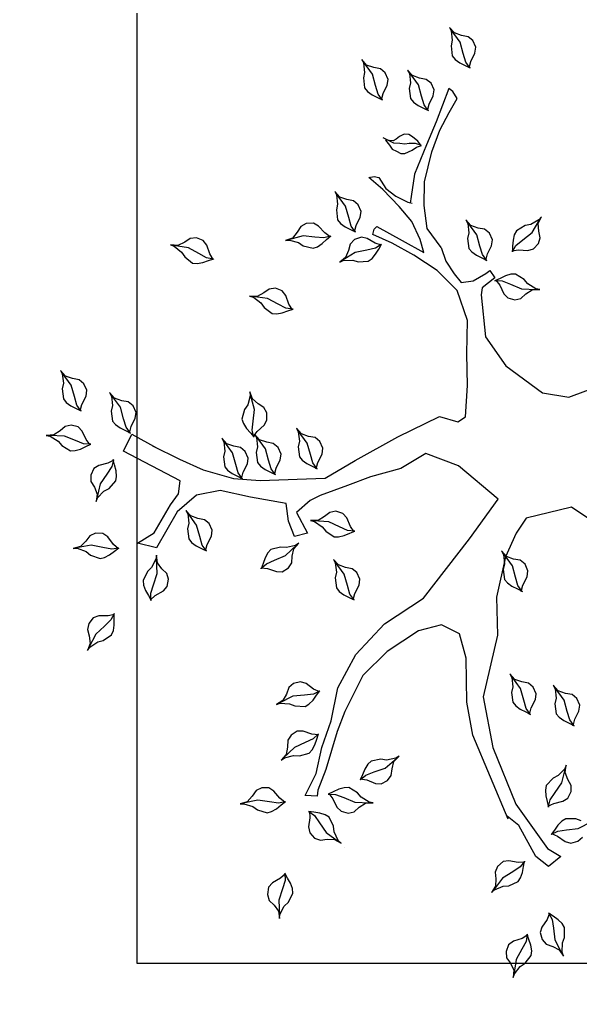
# Model space of a CAD drawing. Header units: metres. Extents: x 78 to 178, y -74 to 157.
# Drawn here: x 107.719 to 108.144, y 86.871 to 87.611 of the extents above; entities that cross this region are included whole.
import ezdxf

# ---------------------------------------------------------------- set-up
doc = ezdxf.new("R2010")
doc.units = ezdxf.units.M
doc.linetypes.add('ACAD_ISO03W100', pattern=[30, 12, -18])
doc.layers.add('Barandal', color=138, linetype='Continuous', lineweight=30)
doc.layers.add('Detalles constructivos', color=7, linetype='Continuous', lineweight=9)

# ---------------------------------------------------------------- blocks, each defined once
blk = doc.blocks.new('tree21')
at = {"color": 84}
for p, q in [((1451841.5, 401015.9), (1451845.4, 401078.4)), ((1451845.4, 401078.4), (1451851.3, 401045.6)), ((1451850.4, 400925.9), (1451845.9, 401052.4)), ((1451808, 400963.1), (1451841.5, 401015.9)), ((1451851.3, 401045.6), (1451892.6, 400978.8)), ((1451892.6, 400978.8), (1451929.7, 400948.4)), ((1451302.7, 400959.8), (1451332.2, 400944.1)), ((1451349.5, 400918.1), (1451302.7, 400959.8)), ((1451425.7, 400869.5), (1451323.5, 400944.1)), ((1451332.2, 400944.1), (1451410.2, 400935.4)), ((1451370.2, 400859.2), (1451349.5, 400918.1)), ((1451410.2, 400935.4), (1451457.1, 400945.7)), ((1451457.1, 400945.7), (1451540.3, 400935.3)), ((1451540.3, 400935.3), (1451569.7, 400911)), ((1451569.7, 400911), (1451597.4, 400872.8)), ((1451759.7, 400870.2), (1451770.7, 400920.7)), ((1451770.7, 400920.7), (1451808, 400963.1)), ((1451888.8, 400834.8), (1451850.4, 400925.9)), ((1451929.7, 400948.4), (1451972.9, 400876.5)), ((1451380.6, 400803.7), (1451370.2, 400859.2)), ((1451521.1, 400843.4), (1451425.7, 400869.5)), ((1451592.2, 400822.5), (1451521.1, 400843.4)), ((1451638.9, 400789.5), (1451592.2, 400822.5)), ((1451597.4, 400872.8), (1451619.9, 400827.7)), ((1451619.9, 400827.7), (1451640.7, 400786.1)), ((1451774.8, 400811.6), (1451759.7, 400870.2)), ((1451810.3, 400777.7), (1451774.8, 400811.6)), ((1451916.3, 400766.1), (1451888.8, 400834.8)), ((1451972, 400838.3), (1451959.1, 400793)), ((1451972.9, 400876.5), (1451972, 400838.3)), ((1452762.3, 400702.4), (1452783.4, 400827.2)), ((1452771.7, 400792.3), (1452788.1, 400852.8)), ((1452788.1, 400852.8), (1452787.3, 400819.4)), ((1452787.3, 400819.4), (1452814.3, 400745.7)), ((1451413.5, 400763.8), (1451380.6, 400803.7)), ((1451468.9, 400739.4), (1451413.5, 400763.8)), ((1451517.5, 400746.3), (1451468.9, 400739.4)), ((1451586.9, 400780.9), (1451517.5, 400746.3)), ((1451640.7, 400794.7), (1451586.9, 400780.9)), ((1451640.7, 400786.1), (1451638.9, 400789.5)), ((1451880.3, 400744.5), (1451810.3, 400777.7)), ((1451924.4, 400710.7), (1451880.3, 400744.5)), ((1451919.3, 400708.9), (1451916.3, 400766.1)), ((1451937.5, 400747.4), (1451917.6, 400705.4)), ((1451959.1, 400793), (1451937.5, 400747.4)), ((1452683.3, 400713.3), (1452728.3, 400747.4)), ((1452728.3, 400747.4), (1452771.7, 400792.3)), ((1452814.3, 400745.7), (1452844.5, 400708.5)), ((1453414.5, 400724.1), (1453465, 400735.2)), ((1453465, 400735.2), (1453519.2, 400719.2)), ((1453581.1, 400710.9), (1453639.5, 400733.6)), ((1453639.5, 400733.6), (1453612.1, 400714.5)), ((1451917.6, 400705.4), (1451919.3, 400708.9)), ((1452096.4, 400638.6), (1452122.7, 400679.9)), ((1452122.7, 400679.9), (1452177.3, 400706.2)), ((1452177.3, 400706.2), (1452229, 400705.2)), ((1452229, 400705.2), (1452277.9, 400676.9)), ((1452249.6, 400628), (1452372.8, 400657)), ((1452277.9, 400676.9), (1452336.1, 400654.3)), ((1452367.1, 400650.5), (1452309.7, 400596.9)), ((1452336.1, 400654.3), (1452398.2, 400662.7)), ((1452398.2, 400662.7), (1452367.1, 400650.5)), ((1452662.3, 400666.1), (1452683.3, 400713.3)), ((1452665.3, 400605.6), (1452662.3, 400666.1)), ((1452781.7, 400605.4), (1452762.3, 400702.4)), ((1452844.5, 400708.5), (1452872.4, 400629.4)), ((1453351.7, 400639.3), (1453367.7, 400685.7)), ((1453367.7, 400685.7), (1453414.5, 400724.1)), ((1453436.6, 400592), (1453503.1, 400665.1)), ((1453503.1, 400665.1), (1453616.1, 400722.2)), ((1453519.2, 400719.2), (1453581.1, 400710.9)), ((1453568.9, 400648.9), (1453556.8, 400602.5)), ((1453612.1, 400714.5), (1453568.9, 400648.9)), ((1452077.5, 400563.4), (1452096.4, 400638.6)), ((1452105.6, 400532.3), (1452167.7, 400572.7)), ((1452167.7, 400572.7), (1452249.6, 400628)), ((1452309.7, 400596.9), (1452287.1, 400554.6)), ((1452693.2, 400565.2), (1452665.3, 400605.6)), ((1452755.2, 400518.6), (1452693.2, 400565.2)), ((1452794.8, 400532.5), (1452781.7, 400605.4)), ((1452863.8, 400592.2), (1452842.1, 400550.3)), ((1452872.4, 400629.4), (1452863.8, 400592.2)), ((1453351, 400561.8), (1453351.7, 400639.3)), ((1453385.7, 400538.2), (1453436.6, 400592)), ((1453556.8, 400602.5), (1453509.7, 400533.2)), ((1451487.9, 400549.7), (1451517.3, 400534.1)), ((1451534.6, 400508), (1451487.9, 400549.7)), ((1451610.9, 400459.4), (1451508.6, 400534.1)), ((1451517.3, 400534.1), (1451595.3, 400525.3)), ((1451555.4, 400449.1), (1451534.6, 400508)), ((1451595.3, 400525.3), (1451642.2, 400535.7)), ((1451642.2, 400535.7), (1451725.4, 400525.2)), ((1451725.4, 400525.2), (1451754.8, 400500.9)), ((1451754.8, 400500.9), (1451782.5, 400462.7)), ((1452046.4, 400519.2), (1452050.1, 400518.2)), ((1452091.5, 400507.9), (1452046.4, 400519.2)), ((1452050.1, 400518.2), (1452105.6, 400532.3)), ((1452052.9, 400513.5), (1452077.5, 400563.4)), ((1452140.4, 400495.6), (1452091.5, 400507.9)), ((1452187.4, 400491.7), (1452140.4, 400495.6)), ((1452225, 400498.3), (1452187.4, 400491.7)), ((1452287.1, 400554.6), (1452225, 400498.3)), ((1452791.6, 400476.7), (1452755.2, 400518.6)), ((1452811.8, 400510), (1452783.9, 400472.9)), ((1452786.2, 400476), (1452794.8, 400532.5)), ((1452842.1, 400550.3), (1452811.8, 400510)), ((1453331.2, 400511.5), (1453335, 400511.5)), ((1453377.7, 400511.1), (1453331.2, 400511.5)), ((1453335, 400511.5), (1453385.7, 400538.2)), ((1453338.9, 400507.6), (1453351, 400561.8)), ((1453428.1, 400510.6), (1453377.7, 400511.1)), ((1453474.6, 400518), (1453428.1, 400510.6)), ((1453509.7, 400533.2), (1453474.6, 400518)), ((1451565.7, 400393.6), (1451555.4, 400449.1)), ((1451706.2, 400433.3), (1451610.9, 400459.4)), ((1451777.3, 400412.5), (1451706.2, 400433.3)), ((1451824, 400379.5), (1451777.3, 400412.5)), ((1451782.5, 400462.7), (1451805, 400417.6)), ((1451805, 400417.6), (1451825.8, 400376)), ((1452783.9, 400472.9), (1452786.2, 400476)), ((1451598.6, 400353.7), (1451565.7, 400393.6)), ((1451654.1, 400329.4), (1451598.6, 400353.7)), ((1451702.6, 400336.3), (1451654.1, 400329.4)), ((1451772, 400370.9), (1451702.6, 400336.3)), ((1451825.8, 400384.7), (1451772, 400370.9)), ((1451825.8, 400376), (1451824, 400379.5)), ((1452981.9, 400233.7), (1453057, 400271.1)), ((1453057, 400271.1), (1453095, 400267.2)), ((1453095, 400267.2), (1453139.2, 400250.8)), ((1453139.2, 400250.8), (1453182.9, 400225.8)), ((1452845.8, 400159.8), (1452879, 400163.1)), ((1452907.8, 400151.1), (1452845.8, 400159.8)), ((1452998.2, 400152.9), (1452871.7, 400158.3)), ((1452879, 400163.1), (1452948.7, 400199.1)), ((1452948.7, 400199.1), (1452981.9, 400233.7)), ((1453092, 400184), (1452998.2, 400152.9)), ((1453162.7, 400206.1), (1453092, 400184)), ((1453181.4, 400168.6), (1453142.8, 400101.3)), ((1453219.9, 400204.6), (1453162.7, 400206.1)), ((1453218.5, 400209.9), (1453181.4, 400168.6)), ((1453182.9, 400225.8), (1453223.3, 400202.7)), ((1453223.3, 400202.7), (1453219.9, 400204.6)), ((1452957.7, 400113.5), (1452907.8, 400151.1)), ((1452997.1, 400073.1), (1452957.7, 400113.5)), ((1453142.8, 400101.3), (1453106.3, 400068.6)), ((1450255.7, 400042.4), (1450265.5, 400010.5)), ((1450259.3, 399979.8), (1450255.7, 400042.4)), ((1450278.9, 399891.6), (1450259.3, 400016.6)), ((1450265.5, 400010.5), (1450314.5, 399949.1)), ((1453046.6, 400058.1), (1452997.1, 400073.1)), ((1453106.3, 400068.6), (1453046.6, 400058.1)), ((1450200.4, 399876.9), (1450232.3, 399923.5)), ((1450232.3, 399923.5), (1450259.3, 399979.8)), ((1450314.5, 399949.1), (1450354.9, 399923.4)), ((1450354.9, 399923.4), (1450406.3, 399857.1)), ((1452471.1, 399914.2), (1452500.5, 399898.6)), ((1452517.9, 399872.5), (1452471.1, 399914.2)), ((1450195.4, 399825.5), (1450200.4, 399876.9)), ((1450327.8, 399805.7), (1450278.9, 399891.6)), ((1450406.3, 399857.1), (1450410, 399819.1)), ((1452594.1, 399823.9), (1452491.9, 399898.6)), ((1452500.5, 399898.6), (1452578.6, 399889.8)), ((1452538.6, 399813.6), (1452517.9, 399872.5)), ((1452578.6, 399889.8), (1452625.4, 399900.2)), ((1452625.4, 399900.2), (1452708.6, 399889.7)), ((1452708.6, 399889.7), (1452738.1, 399865.4)), ((1452738.1, 399865.4), (1452765.8, 399827.2)), ((1450217.4, 399769), (1450195.4, 399825.5)), ((1450256.7, 399739.6), (1450217.4, 399769)), ((1450363.3, 399740.7), (1450327.8, 399805.7)), ((1450402.6, 399772.5), (1450386.6, 399724.7)), ((1450410, 399819.1), (1450402.6, 399772.5)), ((1452548.9, 399758.1), (1452538.6, 399813.6)), ((1452581.8, 399718.2), (1452548.9, 399758.1)), ((1452689.4, 399797.8), (1452594.1, 399823.9)), ((1452760.5, 399777), (1452689.4, 399797.8)), ((1452807.3, 399744), (1452760.5, 399777)), ((1452765.8, 399827.2), (1452788.2, 399782.1)), ((1452788.2, 399782.1), (1452809, 399740.5)), ((1450330.2, 399715), (1450256.7, 399739.6)), ((1450378, 399686.7), (1450330.2, 399715)), ((1450373.1, 399684.3), (1450363.3, 399740.7)), ((1450386.6, 399724.7), (1450371.9, 399680.6)), ((1450371.9, 399680.6), (1450373.1, 399684.3)), ((1452637.3, 399693.9), (1452581.8, 399718.2)), ((1452685.8, 399700.7), (1452637.3, 399693.9)), ((1452755.2, 399735.3), (1452685.8, 399700.7)), ((1452809, 399749.2), (1452755.2, 399735.3)), ((1452809, 399740.5), (1452807.3, 399744)), ((1451868.8, 399613.9), (1451898.3, 399598.2)), ((1451915.6, 399572.2), (1451868.8, 399613.9)), ((1451991.8, 399523.6), (1451889.6, 399598.3)), ((1451898.3, 399598.2), (1451976.3, 399589.5)), ((1451976.3, 399589.5), (1452023.1, 399599.9)), ((1452023.1, 399599.9), (1452106.3, 399589.4)), ((1452106.3, 399589.4), (1452135.8, 399565.1)), ((1451936.3, 399513.3), (1451915.6, 399572.2)), ((1451946.7, 399457.8), (1451936.3, 399513.3)), ((1452087.2, 399497.5), (1451991.8, 399523.6)), ((1452135.8, 399565.1), (1452163.5, 399526.9)), ((1452163.5, 399526.9), (1452186, 399481.8)), ((1451629.7, 399424.4), (1451710.8, 399445.6)), ((1451710.8, 399445.6), (1451747.2, 399433.9)), ((1451747.2, 399433.9), (1451787.1, 399408.8)), ((1451979.6, 399417.9), (1451946.7, 399457.8)), ((1452153, 399435), (1452083.6, 399400.4)), ((1452158.2, 399476.6), (1452087.2, 399497.5)), ((1452206.7, 399448.9), (1452153, 399435)), ((1452205, 399443.7), (1452158.2, 399476.6)), ((1452186, 399481.8), (1452206.7, 399440.2)), ((1452206.7, 399440.2), (1452205, 399443.7)), ((1454889, 399313.1), (1454915.7, 399436.9)), ((1454902.4, 399402.6), (1454921.5, 399462.2)), ((1454921.5, 399462.2), (1454919.2, 399428.9)), ((1454919.2, 399428.9), (1454942.9, 399354.1)), ((1450682.1, 399382.7), (1450691.3, 399350.6)), ((1450684.5, 399320.1), (1450682.1, 399382.7)), ((1450702.2, 399231.5), (1450685.3, 399356.9)), ((1450691.3, 399350.6), (1450739, 399288.3)), ((1451481.2, 399380.1), (1451514.3, 399376.5)), ((1451540.1, 399358.8), (1451481.2, 399380.1)), ((1451628.9, 399342), (1451506.3, 399373.3)), ((1451514.3, 399376.5), (1451590, 399397.4)), ((1451581.2, 399311.7), (1451540.1, 399358.8)), ((1451590, 399397.4), (1451629.7, 399424.4)), ((1451727.1, 399353.1), (1451628.9, 399342)), ((1451800.9, 399360.1), (1451727.1, 399353.1)), ((1451787.1, 399408.8), (1451824.7, 399375.2)), ((1451856.5, 399346.9), (1451800.9, 399360.1)), ((1451856.2, 399352.4), (1451811.4, 399319.6)), ((1451824.7, 399375.2), (1451859.4, 399344.3)), ((1451859.4, 399344.3), (1451856.5, 399346.9)), ((1452035, 399393.5), (1451979.6, 399417.9)), ((1452083.6, 399400.4), (1452035, 399393.5)), ((1454810.5, 399327.7), (1454857, 399359.7)), ((1454857, 399359.7), (1454902.4, 399402.6)), ((1454942.9, 399354.1), (1454971.4, 399315.5)), ((1450623.5, 399218.4), (1450656.3, 399264.3)), ((1450656.3, 399264.3), (1450684.5, 399320.1)), ((1450739, 399288.3), (1450778.9, 399261.7)), ((1451611.4, 399264.1), (1451581.2, 399311.7)), ((1451656.8, 399239.2), (1451611.4, 399264.1)), ((1451811.4, 399319.6), (1451759.8, 399261.7)), ((1451834.3, 399340.4), (1451863.7, 399324.7)), ((1451881, 399298.7), (1451834.3, 399340.4)), ((1451957.3, 399250.1), (1451855.1, 399324.8)), ((1451863.7, 399324.7), (1451941.8, 399316)), ((1451901.8, 399239.8), (1451881, 399298.7)), ((1451941.8, 399316), (1451988.6, 399326.4)), ((1451988.6, 399326.4), (1452071.8, 399315.9)), ((1452071.8, 399315.9), (1452101.3, 399291.6)), ((1452101.3, 399291.6), (1452129, 399253.4)), ((1452866.6, 399253.6), (1452914.2, 399270.3)), ((1452914.2, 399270.3), (1452958, 399285.7)), ((1452954.4, 399284.4), (1452915.9, 399242.1)), ((1452949.4, 399286.8), (1452956.5, 399231.8)), ((1452958, 399285.7), (1452954.4, 399284.4)), ((1454787.4, 399281.4), (1454810.5, 399327.7)), ((1454787.7, 399220.8), (1454787.4, 399281.4)), ((1454903.9, 399215.4), (1454889, 399313.1)), ((1454971.4, 399315.5), (1454995.6, 399235.2)), ((1450617.5, 399167.1), (1450623.5, 399218.4)), ((1450749.4, 399144.6), (1450702.2, 399231.5)), ((1450778.9, 399261.7), (1450829, 399194.4)), ((1450829, 399194.4), (1450831.9, 399156.3)), ((1451717.3, 399237.2), (1451656.8, 399239.2)), ((1451759.8, 399261.7), (1451717.3, 399237.2)), ((1451912.1, 399184.3), (1451901.8, 399239.8)), ((1451945, 399144.4), (1451912.1, 399184.3)), ((1452052.6, 399224), (1451957.3, 399250.1)), ((1452123.7, 399203.1), (1452052.6, 399224)), ((1452170.5, 399170.2), (1452123.7, 399203.1)), ((1452129, 399253.4), (1452151.4, 399208.3)), ((1452151.4, 399208.3), (1452172.2, 399166.7)), ((1452776.8, 399123.4), (1452797.6, 399204.6)), ((1452797.6, 399204.6), (1452825.3, 399230.8)), ((1452825.3, 399230.8), (1452866.6, 399253.6)), ((1452915.9, 399242.1), (1452886.3, 399174.2)), ((1452956.5, 399231.8), (1452982.2, 399158.6)), ((1454813.7, 399179.3), (1454787.7, 399220.8)), ((1454913.7, 399142), (1454903.9, 399215.4)), ((1454985.4, 399198.4), (1454961.7, 399157.6)), ((1454995.6, 399235.2), (1454985.4, 399198.4)), ((1455541.6, 399123.2), (1455580.2, 399190.5)), ((1455580.2, 399190.5), (1455616.8, 399223.2)), ((1455616.8, 399223.2), (1455676.4, 399233.7)), ((1455676.4, 399233.7), (1455725.9, 399218.7)), ((1455725.9, 399218.7), (1455765.3, 399178.3)), ((1450638.3, 399110.2), (1450617.5, 399167.1)), ((1450676.9, 399080), (1450638.3, 399110.2)), ((1450783.6, 399078.9), (1450749.4, 399144.6)), ((1450823.5, 399109.9), (1450806.6, 399062.5)), ((1450831.9, 399156.3), (1450823.5, 399109.9)), ((1452000.5, 399120), (1451945, 399144.4)), ((1452049, 399126.9), (1452000.5, 399120)), ((1452118.4, 399161.5), (1452049, 399126.9)), ((1452172.2, 399175.4), (1452118.4, 399161.5)), ((1452172.2, 399166.7), (1452170.5, 399170.2)), ((1452781.3, 399075.6), (1452776.8, 399123.4)), ((1452886.3, 399174.2), (1452848.6, 399082.8)), ((1452983, 399109.5), (1452952, 399057.5)), ((1452982.2, 399158.6), (1452983, 399109.5)), ((1454003.7, 399075), (1454058.4, 399105.2)), ((1454023, 399022), (1454079.8, 399135.1)), ((1454058.4, 399105.2), (1454091.8, 399158.2)), ((1454091.8, 399158.2), (1454081.3, 399126.5)), ((1454081.3, 399126.5), (1454085.5, 399048.1)), ((1454508, 399077.6), (1454555.9, 399118)), ((1454555.9, 399118), (1454536.2, 399091)), ((1454873.5, 399129.9), (1454813.7, 399179.3)), ((1454908, 399086.4), (1454873.5, 399129.9)), ((1454929.7, 399118.7), (1454900.1, 399082.9)), ((1454902.5, 399085.9), (1454913.7, 399142)), ((1454961.7, 399157.6), (1454929.7, 399118.7)), ((1455504.5, 399081.9), (1455541.6, 399123.2)), ((1455560.3, 399085.7), (1455631, 399107.7)), ((1455631, 399107.7), (1455724.8, 399138.9)), ((1455724.8, 399138.9), (1455851.3, 399133.5)), ((1455765.3, 399178.3), (1455815.2, 399140.7)), ((1455844.1, 399128.7), (1455774.3, 399092.7)), ((1455815.2, 399140.7), (1455877.2, 399132)), ((1455877.2, 399132), (1455844.1, 399128.7)), ((1450150.1, 398984.6), (1450197.7, 399025.1)), ((1450179.7, 398936.5), (1450212.6, 399058.7)), ((1450197.7, 399025.1), (1450219.8, 399083.7)), ((1450219.8, 399083.7), (1450215.8, 399050.6)), ((1450215.8, 399050.6), (1450235.6, 398974.6)), ((1450750, 399053.9), (1450676.9, 399080)), ((1450797.2, 399024.7), (1450750, 399053.9)), ((1450792.2, 399022.3), (1450783.6, 399078.9)), ((1450806.6, 399062.5), (1450790.9, 399018.7)), ((1450790.9, 399018.7), (1450792.2, 399022.3)), ((1452848.6, 399082.8), (1452761.9, 398990.7)), ((1452762.9, 398999.3), (1452781.3, 399075.6)), ((1452852, 399026.5), (1452790.9, 399013.2)), ((1452908.3, 399029.8), (1452852, 399026.5)), ((1452952, 399057.5), (1452908.3, 399029.8)), ((1453916.7, 399016.7), (1453950.7, 399055.7)), ((1453950.7, 399055.7), (1454003.7, 399075)), ((1454013, 398923.7), (1454023, 399022)), ((1454085.5, 399048.1), (1454103.4, 399003.6)), ((1454314.2, 398984.6), (1454346.2, 399036.1)), ((1454346.2, 399036.1), (1454390.3, 399063)), ((1454390.3, 399063), (1454446.7, 399065.4)), ((1454446.7, 399065.4), (1454508, 399077.6)), ((1454449.1, 399009), (1454537.4, 399099.6)), ((1454536.2, 399091), (1454516.5, 399015)), ((1454900.1, 399082.9), (1454902.5, 399085.9)), ((1455499.7, 399089.1), (1455503.1, 399087.2)), ((1455540.1, 399066), (1455499.7, 399089.1)), ((1455503.1, 399087.2), (1455560.3, 399085.7)), ((1455583.8, 399040.9), (1455540.1, 399066)), ((1455628, 399024.5), (1455583.8, 399040.9)), ((1455666, 399020.7), (1455628, 399024.5)), ((1455741.1, 399058.1), (1455666, 399020.7)), ((1455774.3, 399092.7), (1455741.1, 399058.1)), ((1450076.6, 398910), (1450102, 398955)), ((1450102, 398955), (1450150.1, 398984.6)), ((1450235.6, 398974.6), (1450262.1, 398934.6)), ((1451786, 398991.7), (1451815.4, 398976)), ((1451832.7, 398950), (1451786, 398991.7)), ((1451909, 398901.4), (1451806.8, 398976.1)), ((1451815.4, 398976), (1451893.4, 398967.3)), ((1451853.5, 398891.1), (1451832.7, 398950)), ((1451893.4, 398967.3), (1451940.3, 398977.7)), ((1451940.3, 398977.7), (1452023.5, 398967.2)), ((1452023.5, 398967.2), (1452052.9, 398942.9)), ((1452052.9, 398942.9), (1452080.6, 398904.7)), ((1452790.9, 399013.2), (1452743.8, 398972)), ((1452743.8, 398972), (1452762.9, 398999.3)), ((1453901.8, 398958), (1453916.7, 399016.7)), ((1453916.6, 398911.2), (1453901.8, 398958)), ((1454103.4, 399003.6), (1454106.7, 398919.8)), ((1454314.2, 398935.6), (1454314.2, 398984.6)), ((1454409.8, 398918.3), (1454449.1, 399009)), ((1454520.1, 398967.2), (1454498, 398886.3)), ((1454516.5, 399015), (1454520.1, 398967.2)), ((1450073.8, 398849.5), (1450076.6, 398910)), ((1450189.6, 398838.1), (1450179.7, 398936.5)), ((1450262.1, 398934.6), (1450282.2, 398853.2)), ((1451863.8, 398835.6), (1451853.5, 398891.1)), ((1452004.3, 398875.3), (1451909, 398901.4)), ((1452075.4, 398854.4), (1452004.3, 398875.3)), ((1452080.6, 398904.7), (1452103.1, 398859.6)), ((1452103.1, 398859.6), (1452123.9, 398818)), ((1452554.5, 398811.4), (1452555.7, 398874)), ((1452555.7, 398874), (1452563, 398841.4)), ((1453962.2, 398848.5), (1453916.6, 398911.2)), ((1454004.1, 398850.1), (1454013, 398923.7)), ((1454087.6, 398886.8), (1454054.5, 398853.2)), ((1454106.7, 398919.8), (1454087.6, 398886.8)), ((1454338.6, 398862), (1454314.2, 398935.6)), ((1454344.7, 398806.8), (1454338.6, 398862)), ((1454379.1, 398850.9), (1454409.8, 398918.3)), ((1454469.8, 398860.6), (1454428.1, 398838.6)), ((1454498, 398886.3), (1454469.8, 398860.6)), ((1454981.4, 398883.9), (1455036.8, 398879.7)), ((1454984.2, 398892.1), (1454984.7, 398888.3)), ((1454990.5, 398846), (1454984.2, 398892.1)), ((1454984.7, 398888.3), (1455018.4, 398842)), ((1455036.8, 398879.7), (1455113.6, 398890.1)), ((1455113.6, 398890.1), (1455161.8, 398881)), ((1455161.8, 398881), (1455206.5, 398840.1)), ((1450097.7, 398806.6), (1450073.8, 398849.5)), ((1450154.9, 398754.3), (1450097.7, 398806.6)), ((1450195.6, 398764.3), (1450189.6, 398838.1)), ((1450244.4, 398777.4), (1450210.4, 398740.3)), ((1450270.1, 398817), (1450244.4, 398777.4)), ((1450282.2, 398853.2), (1450270.1, 398817)), ((1451896.7, 398795.7), (1451863.8, 398835.6)), ((1451952.2, 398771.3), (1451896.7, 398795.7)), ((1452000.7, 398778.2), (1451952.2, 398771.3)), ((1452070.1, 398812.8), (1452000.7, 398778.2)), ((1452123.9, 398826.7), (1452070.1, 398812.8)), ((1452122.2, 398821.5), (1452075.4, 398854.4)), ((1452123.9, 398818), (1452122.2, 398821.5)), ((1452523.3, 398757.2), (1452554.5, 398811.4)), ((1452567.3, 398721.8), (1452557.4, 398848)), ((1452563, 398841.4), (1452607.2, 398776.5)), ((1452607.2, 398776.5), (1452645.5, 398747.7)), ((1453984.6, 398797.7), (1453962.2, 398848.5)), ((1454013.7, 398823.6), (1453976.1, 398796.3)), ((1453976.1, 398796.3), (1453979.2, 398798.6)), ((1453979.2, 398798.6), (1454004.1, 398850.1)), ((1454054.5, 398853.2), (1454013.7, 398823.6)), ((1454380.3, 398822.7), (1454336.1, 398808)), ((1454336.1, 398808), (1454339.8, 398809.2)), ((1454339.8, 398809.2), (1454379.1, 398850.9)), ((1454428.1, 398838.6), (1454380.3, 398822.7)), ((1454997.2, 398796.1), (1454990.5, 398846)), ((1455011.2, 398751), (1454997.2, 398796.1)), ((1455018.4, 398842), (1455079, 398799.4)), ((1455079, 398799.4), (1455160.8, 398744)), ((1455206.5, 398840.1), (1455224.8, 398791.8)), ((1455224.8, 398791.8), (1455216.7, 398735.9)), ((1450187.1, 398709.1), (1450154.9, 398754.3)), ((1450210.4, 398740.3), (1450179, 398705.9)), ((1450179, 398705.9), (1450181.6, 398708.8)), ((1450181.6, 398708.8), (1450195.6, 398764.3)), ((1452479, 398662.3), (1452487.9, 398713.3)), ((1452487.9, 398713.3), (1452523.3, 398757.2)), ((1452609.5, 398632.5), (1452567.3, 398721.8)), ((1452645.5, 398747.7), (1452691.7, 398677.7)), ((1454820.4, 398684.1), (1454840.5, 398726.1)), ((1454833.6, 398720.8), (1454877.6, 398686.9)), ((1454840.5, 398726.1), (1454838.8, 398722.6)), ((1454838.8, 398722.6), (1454841.6, 398665.4)), ((1455031.2, 398718.6), (1455011.2, 398751)), ((1455106.7, 398681.9), (1455031.2, 398718.6)), ((1455160.8, 398744), (1455233.6, 398640.4)), ((1455216.7, 398735.9), (1455217.4, 398673.4)), ((1449808.9, 398672.2), (1449838.3, 398656.5)), ((1449855.7, 398630.5), (1449808.9, 398672.2)), ((1449931.9, 398581.9), (1449829.7, 398656.5)), ((1449838.3, 398656.5), (1449916.4, 398647.8)), ((1449876.4, 398571.5), (1449855.7, 398630.5)), ((1449916.4, 398647.8), (1449963.2, 398658.1)), ((1449963.2, 398658.1), (1450046.4, 398647.7)), ((1450046.4, 398647.7), (1450075.9, 398623.4)), ((1450075.9, 398623.4), (1450103.6, 398585.2)), ((1450360.4, 398581.3), (1450398.6, 398631)), ((1450398.6, 398631), (1450385.1, 398600.5)), ((1452496.6, 398604.4), (1452479, 398662.3)), ((1452639.9, 398564.9), (1452609.5, 398632.5)), ((1452692.5, 398639.5), (1452681.5, 398593.7)), ((1452691.7, 398677.7), (1452692.5, 398639.5)), ((1452879.9, 398682.9), (1452909.4, 398667.3)), ((1452926.7, 398641.3), (1452879.9, 398682.9)), ((1453002.9, 398592.6), (1452900.7, 398667.3)), ((1452909.4, 398667.3), (1452987.4, 398658.5)), ((1452947.4, 398582.3), (1452926.7, 398641.3)), ((1452987.4, 398658.5), (1453034.3, 398668.9)), ((1453034.3, 398668.9), (1453117.5, 398658.4)), ((1453117.5, 398658.4), (1453146.9, 398634.1)), ((1453146.9, 398634.1), (1453174.6, 398596)), ((1454785.6, 398593.4), (1454798.7, 398638.7)), ((1454798.7, 398638.7), (1454820.4, 398684.1)), ((1454841.6, 398665.4), (1454868.8, 398596.6)), ((1454877.6, 398686.9), (1454947.6, 398653.4)), ((1454947.6, 398653.4), (1454982.9, 398619.4)), ((1454982.9, 398619.4), (1454997.8, 398560.7)), ((1455154.3, 398676.6), (1455106.7, 398681.9)), ((1455225.4, 398643.2), (1455154.3, 398676.6)), ((1455217.4, 398673.4), (1455248.3, 398618.9)), ((1455248.3, 398618.9), (1455225.4, 398643.2)), ((1449886.7, 398516.1), (1449876.4, 398571.5)), ((1450027.2, 398555.8), (1449931.9, 398581.9)), ((1450098.3, 398534.9), (1450027.2, 398555.8)), ((1450145.1, 398501.9), (1450098.3, 398534.9)), ((1450103.6, 398585.2), (1450126.1, 398540.1)), ((1450126.1, 398540.1), (1450146.8, 398498.5)), ((1450211, 398506.5), (1450248.5, 398542.2)), ((1450248.5, 398542.2), (1450303.1, 398556.4)), ((1450303.1, 398556.4), (1450360.4, 398581.3)), ((1450317.4, 398501.8), (1450384.5, 398609.1)), ((1450385.1, 398600.5), (1450382, 398522)), ((1452533.5, 398572), (1452496.6, 398604.4)), ((1452604.9, 398541.8), (1452533.5, 398572)), ((1452650.4, 398510), (1452604.9, 398541.8)), ((1452645.3, 398508), (1452639.9, 398564.9)), ((1452661.9, 398547.2), (1452643.8, 398504.4)), ((1452681.5, 398593.7), (1452661.9, 398547.2)), ((1452957.8, 398526.8), (1452947.4, 398582.3)), ((1453098.3, 398566.6), (1453002.9, 398592.6)), ((1453169.4, 398545.7), (1453098.3, 398566.6)), ((1453216.1, 398512.7), (1453169.4, 398545.7)), ((1453174.6, 398596), (1453197.1, 398550.9)), ((1453197.1, 398550.9), (1453217.9, 398509.2)), ((1454784.6, 398555.2), (1454785.6, 398593.4)), ((1454827.5, 398483.1), (1454784.6, 398555.2)), ((1454868.8, 398596.6), (1454906.8, 398505.3)), ((1454997.8, 398560.7), (1454986.5, 398510.2)), ((1455282.9, 398591.8), (1455282.9, 398591.8)), ((1449919.6, 398476.2), (1449886.7, 398516.1)), ((1449975.1, 398451.8), (1449919.6, 398476.2)), ((1450023.6, 398458.7), (1449975.1, 398451.8)), ((1450093, 398493.3), (1450023.6, 398458.7)), ((1450146.8, 398507.1), (1450093, 398493.3)), ((1450146.8, 398498.5), (1450145.1, 398501.9)), ((1450190.7, 398449.5), (1450211, 398506.5)), ((1450298.1, 398404.9), (1450317.4, 398501.8)), ((1450382, 398522), (1450395.7, 398476)), ((1450395.7, 398476), (1450391.1, 398392.3)), ((1452643.8, 398504.4), (1452645.3, 398508)), ((1452990.7, 398486.9), (1452957.8, 398526.8)), ((1453046.1, 398462.6), (1452990.7, 398486.9)), ((1453094.7, 398469.5), (1453046.1, 398462.6)), ((1453164.1, 398504.1), (1453094.7, 398469.5)), ((1453217.9, 398517.9), (1453164.1, 398504.1)), ((1453217.9, 398509.2), (1453216.1, 398512.7)), ((1454677.2, 398441.3), (1454720.2, 398459.1)), ((1454716.7, 398457.6), (1454680.4, 398413.3)), ((1454711.6, 398459.7), (1454721.5, 398405.1)), ((1454720.2, 398459.1), (1454716.7, 398457.6)), ((1454864.4, 398452.6), (1454827.5, 398483.1)), ((1454905.5, 398385.7), (1454864.4, 398452.6)), ((1454906.8, 398505.3), (1454910.8, 398378.8)), ((1454949.1, 398467.9), (1454915.4, 398415.3)), ((1454986.5, 398510.2), (1454949.1, 398467.9)), ((1448707.4, 398447.5), (1448736.9, 398431.9)), ((1448754.2, 398405.9), (1448707.4, 398447.5)), ((1448830.4, 398357.3), (1448728.2, 398431.9)), ((1448736.9, 398431.9), (1448814.9, 398423.2)), ((1448774.9, 398346.9), (1448754.2, 398405.9)), ((1448814.9, 398423.2), (1448861.7, 398433.5)), ((1448861.7, 398433.5), (1448944.9, 398423)), ((1448944.9, 398423), (1448974.4, 398398.8)), ((1448974.4, 398398.8), (1449002.1, 398360.6)), ((1450201, 398401.5), (1450190.7, 398449.5)), ((1450240.5, 398334.8), (1450201, 398401.5)), ((1450282.4, 398332.5), (1450298.1, 398404.9)), ((1450391.1, 398392.3), (1450369, 398361.2)), ((1454547.9, 398287.3), (1454564.3, 398369.6)), ((1454564.3, 398369.6), (1454590.6, 398397.2)), ((1454590.6, 398397.2), (1454630.7, 398422.1)), ((1454630.7, 398422.1), (1454677.2, 398441.3)), ((1454680.4, 398413.3), (1454654.5, 398343.9)), ((1454721.5, 398405.1), (1454751.1, 398333.4)), ((1454911.3, 398352.8), (1454905.5, 398385.7)), ((1454915.4, 398415.3), (1454911.3, 398352.8)), ((1448785.3, 398291.4), (1448774.9, 398346.9)), ((1448818.1, 398251.5), (1448785.3, 398291.4)), ((1448925.8, 398331.2), (1448830.4, 398357.3)), ((1448996.8, 398310.3), (1448925.8, 398331.2)), ((1449043.6, 398277.3), (1448996.8, 398310.3)), ((1449002.1, 398360.6), (1449024.6, 398315.5)), ((1449024.6, 398315.5), (1449045.3, 398273.9)), ((1450258.1, 398282.1), (1450240.5, 398334.8)), ((1450289.5, 398305.2), (1450249.5, 398281.5)), ((1450252.8, 398283.5), (1450282.4, 398332.5)), ((1450332.9, 398330.8), (1450289.5, 398305.2)), ((1450369, 398361.2), (1450332.9, 398330.8)), ((1454654.5, 398343.9), (1454621.7, 398250.6)), ((1454751.1, 398333.4), (1454754.5, 398284.4)), ((1448873.6, 398227.2), (1448818.1, 398251.5)), ((1448922.2, 398234.1), (1448873.6, 398227.2)), ((1448991.6, 398268.7), (1448922.2, 398234.1)), ((1449045.3, 398282.5), (1448991.6, 398268.7)), ((1449045.3, 398273.9), (1449043.6, 398277.3)), ((1449406.4, 398178.4), (1449361.4, 398268.6)), ((1449380.4, 398247.7), (1449394.3, 398237.3)), ((1449385.6, 398185.3), (1449380.4, 398247.7)), ((1449394.3, 398237.3), (1449422, 398216.5)), ((1449422, 398216.5), (1449454.9, 398193.9)), ((1450249.5, 398281.5), (1450252.8, 398283.5)), ((1454621.7, 398250.6), (1454540, 398154)), ((1454540.6, 398162.6), (1454554.9, 398239.8)), ((1454554.9, 398239.8), (1454547.9, 398287.3)), ((1454726.3, 398230.9), (1454684.2, 398200.9)), ((1454754.5, 398284.4), (1454726.3, 398230.9)), ((1449331.7, 398093.5), (1449350.8, 398133.3)), ((1449350.8, 398133.3), (1449371.7, 398161.1)), ((1449371.7, 398161.1), (1449385.6, 398185.3)), ((1449409.8, 398128.1), (1449406.4, 398178.4)), ((1449413.2, 398086.5), (1449409.8, 398128.1)), ((1449454.9, 398193.9), (1449474, 398155.8)), ((1449474, 398155.8), (1449491.3, 398121.1)), ((1454567.8, 398178.1), (1454522.9, 398134.4)), ((1454522.9, 398134.4), (1454540.6, 398162.6)), ((1454628.1, 398194.5), (1454567.8, 398178.1)), ((1454684.2, 398200.9), (1454628.1, 398194.5)), ((1448795.9, 398064.5), (1448825.3, 398048.9)), ((1448842.6, 398022.9), (1448795.9, 398064.5)), ((1448918.9, 397974.3), (1448816.6, 398048.9)), ((1448825.3, 398048.9), (1448903.3, 398040.1)), ((1448903.3, 398040.1), (1448950.2, 398050.5)), ((1448950.2, 398050.5), (1449033.4, 398040)), ((1449333.4, 398055.3), (1449331.7, 398093.5)), ((1449354.2, 398022.4), (1449333.4, 398055.3)), ((1449409.6, 397998.1), (1449409.7, 398050.1)), ((1449409.7, 398050.1), (1449413.2, 398086.5)), ((1449491.2, 398086.4), (1449465.1, 398025.7)), ((1449491.3, 398121.1), (1449491.2, 398086.4)), ((1448863.4, 397963.9), (1448842.6, 398022.9)), ((1448873.7, 397908.4), (1448863.4, 397963.9)), ((1449014.2, 397948.2), (1448918.9, 397974.3)), ((1449033.4, 398040), (1449062.8, 398015.7)), ((1449062.8, 398015.7), (1449090.5, 397977.6)), ((1449090.5, 397977.6), (1449113, 397932.5)), ((1449388.8, 397979), (1449354.2, 398022.4)), ((1449423.4, 397953), (1449388.8, 397979)), ((1449423.4, 397953), (1449409.6, 397998.1)), ((1449439.1, 397991.1), (1449425.2, 397949.5)), ((1449465.1, 398025.7), (1449439.1, 397991.1)), ((1448906.6, 397868.5), (1448873.7, 397908.4)), ((1449080, 397885.7), (1449010.6, 397851.1)), ((1449085.3, 397927.3), (1449014.2, 397948.2)), ((1449133.8, 397899.5), (1449080, 397885.7)), ((1449132, 397894.3), (1449085.3, 397927.3)), ((1449113, 397932.5), (1449133.8, 397890.8)), ((1449133.8, 397890.8), (1449132, 397894.3)), ((1449425.2, 397949.5), (1449423.4, 397953)), ((1448962, 397844.2), (1448906.6, 397868.5)), ((1449010.6, 397851.1), (1448962, 397844.2)), ((1448439.8, 397716.1), (1448469.2, 397700.5)), ((1448486.5, 397674.5), (1448439.8, 397716.1)), ((1448562.8, 397625.8), (1448460.5, 397700.5)), ((1448469.2, 397700.5), (1448547.2, 397691.7)), ((1448507.3, 397615.5), (1448486.5, 397674.5)), ((1448547.2, 397691.7), (1448594.1, 397702.1)), ((1448594.1, 397702.1), (1448677.3, 397691.6)), ((1448677.3, 397691.6), (1448706.7, 397667.3)), ((1448706.7, 397667.3), (1448734.4, 397629.1)), ((1448517.6, 397560), (1448507.3, 397615.5)), ((1448550.5, 397520.1), (1448517.6, 397560)), ((1448658.1, 397599.7), (1448562.8, 397625.8)), ((1448729.2, 397578.9), (1448658.1, 397599.7)), ((1448775.9, 397545.9), (1448729.2, 397578.9)), ((1448734.4, 397629.1), (1448756.9, 397584.1)), ((1448756.9, 397584.1), (1448777.7, 397542.4)), ((1450046.9, 397577.8), (1450076.4, 397562.2)), ((1450093.7, 397536.2), (1450046.9, 397577.8)), ((1450169.9, 397487.5), (1450067.7, 397562.2)), ((1450076.4, 397562.2), (1450154.4, 397553.4)), ((1450154.4, 397553.4), (1450201.2, 397563.8)), ((1450201.2, 397563.8), (1450284.5, 397553.3)), ((1448605.9, 397495.8), (1448550.5, 397520.1)), ((1448654.5, 397502.7), (1448605.9, 397495.8)), ((1448723.9, 397537.3), (1448654.5, 397502.7)), ((1448777.7, 397551.1), (1448723.9, 397537.3)), ((1448777.7, 397542.4), (1448775.9, 397545.9)), ((1450114.4, 397477.2), (1450093.7, 397536.2)), ((1450124.8, 397421.7), (1450114.4, 397477.2)), ((1450265.3, 397461.5), (1450169.9, 397487.5)), ((1450284.5, 397553.3), (1450313.9, 397529)), ((1450313.9, 397529), (1450341.6, 397490.9)), ((1450341.6, 397490.9), (1450364.1, 397445.8)), ((1450157.7, 397381.8), (1450124.8, 397421.7)), ((1450331.1, 397399), (1450261.7, 397364.4)), ((1450336.3, 397440.6), (1450265.3, 397461.5)), ((1450384.8, 397412.8), (1450331.1, 397399)), ((1450383.1, 397407.6), (1450336.3, 397440.6)), ((1450364.1, 397445.8), (1450384.8, 397404.1)), ((1450384.8, 397404.1), (1450383.1, 397407.6)), ((1450213.1, 397357.5), (1450157.7, 397381.8)), ((1450261.7, 397364.4), (1450213.1, 397357.5)), ((1450535, 397293.4), (1450555, 397335.5)), ((1450548.1, 397330.1), (1450592.2, 397296.4)), ((1450555, 397335.5), (1450553.3, 397332)), ((1450553.3, 397332), (1450556.3, 397274.8)), ((1455402.9, 397267.8), (1455442.2, 397313.9)), ((1455442.2, 397313.9), (1455489.8, 397333.9)), ((1455489.8, 397333.9), (1455546, 397327.9)), ((1455539.9, 397271.7), (1455640.8, 397348.2)), ((1455546, 397327.9), (1455608.4, 397330.8)), ((1455638.3, 397339.9), (1455607.5, 397267.7)), ((1455608.4, 397330.8), (1455661.7, 397363.6)), ((1455661.7, 397363.6), (1455638.3, 397339.9)), ((1450500.6, 397202.5), (1450513.5, 397247.9)), ((1450513.5, 397247.9), (1450535, 397293.4)), ((1450556.3, 397274.8), (1450583.8, 397206)), ((1450592.2, 397296.4), (1450662.3, 397263.2)), ((1450662.3, 397263.2), (1450697.7, 397229.3)), ((1452809.8, 397281.1), (1452839.3, 397265.5)), ((1452856.6, 397239.5), (1452809.8, 397281.1)), ((1452932.8, 397190.9), (1452830.6, 397265.5)), ((1452839.3, 397265.5), (1452917.3, 397256.8)), ((1452877.3, 397180.5), (1452856.6, 397239.5)), ((1452917.3, 397256.8), (1452964.1, 397267.1)), ((1452964.1, 397267.1), (1453047.3, 397256.6)), ((1453047.3, 397256.6), (1453076.8, 397232.3)), ((1453076.8, 397232.3), (1453104.5, 397194.2)), ((1455395.6, 397219.3), (1455402.9, 397267.8)), ((1455487.5, 397187.9), (1455539.9, 397271.7)), ((1455607.5, 397267.7), (1455603.9, 397219.8)), ((1456097.2, 397221.7), (1456153.7, 397243.7)), ((1456153.7, 397243.7), (1456205.1, 397238.8)), ((1456205.1, 397238.8), (1456251.7, 397206.8)), ((1450094.4, 397085), (1450136.9, 397157.4)), ((1450136.9, 397157.4), (1450170.8, 397174.9)), ((1450170.8, 397174.9), (1450216.8, 397185.3)), ((1450260.9, 397160.6), (1450213.7, 397103.5)), ((1450216.8, 397185.3), (1450267.1, 397188.2)), ((1450309.7, 397190.6), (1450260.9, 397160.6)), ((1450267.1, 397188.2), (1450313.5, 397190.8)), ((1450305.6, 397194.3), (1450297.1, 397139.4)), ((1450313.5, 397190.8), (1450309.7, 397190.6)), ((1450499.7, 397164.3), (1450500.6, 397202.5)), ((1450542.9, 397092.4), (1450499.7, 397164.3)), ((1450583.8, 397206), (1450622.2, 397114.9)), ((1450697.7, 397229.3), (1450712.9, 397170.6)), ((1450712.9, 397170.6), (1450701.8, 397120.1)), ((1452887.6, 397125), (1452877.3, 397180.5)), ((1453028.1, 397164.8), (1452932.8, 397190.9)), ((1453099.2, 397143.9), (1453028.1, 397164.8)), ((1453104.5, 397194.2), (1453127, 397149.1)), ((1453835.7, 397211.8), (1453865.1, 397196.2)), ((1453882.4, 397170.1), (1453835.7, 397211.8)), ((1453958.7, 397121.5), (1453856.5, 397196.2)), ((1453865.1, 397196.2), (1453943.2, 397187.4)), ((1453903.2, 397111.2), (1453882.4, 397170.1)), ((1453943.2, 397187.4), (1453990, 397197.8)), ((1453990, 397197.8), (1454073.2, 397187.3)), ((1454073.2, 397187.3), (1454102.7, 397163)), ((1454102.7, 397163), (1454130.4, 397124.8)), ((1455408.8, 397142.8), (1455395.6, 397219.3)), ((1455447.1, 397125.8), (1455487.5, 397187.9)), ((1455603.9, 397219.8), (1455570, 397143.1)), ((1456043.2, 397109), (1456067.8, 397182.5)), ((1456067.8, 397182.5), (1456097.2, 397221.7)), ((1456133.9, 397111.3), (1456219.7, 397160.3)), ((1456219.7, 397160.3), (1456344.8, 397179.7)), ((1456251.7, 397206.8), (1456308, 397179.8)), ((1456338.7, 397173.6), (1456277.3, 397124.6)), ((1456308, 397179.8), (1456370.6, 397183.4)), ((1456370.6, 397183.4), (1456338.7, 397173.6)), ((1450085.5, 397037.9), (1450094.4, 397085)), ((1450213.7, 397103.5), (1450152.2, 397026.2)), ((1450297.1, 397139.4), (1450301.6, 397062)), ((1450580, 397062), (1450542.9, 397092.4)), ((1450622.2, 397114.9), (1450626.7, 396988.5)), ((1450664.6, 397077.7), (1450631.1, 397025)), ((1450701.8, 397120.1), (1450664.6, 397077.7)), ((1452920.5, 397085.1), (1452887.6, 397125)), ((1452976, 397060.8), (1452920.5, 397085.1)), ((1453094, 397102.3), (1453024.6, 397067.7)), ((1453147.7, 397116.1), (1453094, 397102.3)), ((1453146, 397110.9), (1453099.2, 397143.9)), ((1453127, 397149.1), (1453147.7, 397107.5)), ((1453147.7, 397107.5), (1453146, 397110.9)), ((1453913.5, 397055.7), (1453903.2, 397111.2)), ((1454054, 397095.4), (1453958.7, 397121.5)), ((1454125.1, 397074.5), (1454054, 397095.4)), ((1454171.9, 397041.6), (1454125.1, 397074.5)), ((1454130.4, 397124.8), (1454152.8, 397079.7)), ((1454152.8, 397079.7), (1454173.6, 397038.1)), ((1455444.1, 397097.8), (1455398.2, 397089.9)), ((1455398.2, 397089.9), (1455402.1, 397090.5)), ((1455402.1, 397090.5), (1455447.1, 397125.8)), ((1455406.5, 397087.4), (1455408.8, 397142.8)), ((1455493.7, 397106.4), (1455444.1, 397097.8)), ((1455538.2, 397121.9), (1455493.7, 397106.4)), ((1455570, 397143.1), (1455538.2, 397121.9)), ((1456012.4, 397066.1), (1456068.8, 397075.8)), ((1456014.9, 397061.2), (1456043.2, 397109)), ((1456068.8, 397075.8), (1456133.9, 397111.3)), ((1456251.5, 397084.2), (1456185.2, 397032.8)), ((1456277.3, 397124.6), (1456251.5, 397084.2)), ((1450152.2, 397026.2), (1450043.3, 396961.7)), ((1450046.7, 396969.6), (1450085.5, 397037.9)), ((1450288.8, 397014.6), (1450244.5, 396973.2)), ((1450301.6, 397062), (1450288.8, 397014.6)), ((1450621.3, 396995.3), (1450580, 397062)), ((1450627.2, 396962.5), (1450621.3, 396995.3)), ((1450631.1, 397025), (1450627.2, 396962.5)), ((1453024.6, 397067.7), (1452976, 397060.8)), ((1453946.4, 397015.8), (1453913.5, 397055.7)), ((1454001.9, 396991.5), (1453946.4, 397015.8)), ((1454050.4, 396998.3), (1454001.9, 396991.5)), ((1454119.8, 397032.9), (1454050.4, 396998.3)), ((1454173.6, 397046.8), (1454119.8, 397032.9)), ((1454173.6, 397038.1), (1454171.9, 397041.6)), ((1456008.8, 397067.3), (1456012.4, 397066.1)), ((1456052.9, 397052.6), (1456008.8, 397067.3)), ((1456100.7, 397036.6), (1456052.9, 397052.6)), ((1456147.2, 397029.2), (1456100.7, 397036.6)), ((1456185.2, 397032.8), (1456147.2, 397029.2)), ((1450077.5, 396975.3), (1450020.8, 396948.7)), ((1450020.8, 396948.7), (1450046.7, 396969.6)), ((1450139.8, 396971.1), (1450077.5, 396975.3)), ((1450194.9, 396958.7), (1450139.8, 396971.1)), ((1450244.5, 396973.2), (1450194.9, 396958.7)), ((1454706.7, 396850.4), (1454768, 396907.6)), ((1454768, 396907.6), (1454805.5, 396914.7)), ((1454805.5, 396914.7), (1454852.6, 396911.5)), ((1454852.6, 396911.5), (1454901.6, 396899.9)), ((1455884.7, 396901.3), (1455948.6, 396945.4)), ((1455948.6, 396945.4), (1455995.7, 396959)), ((1455995.7, 396959), (1456054, 396942.8)), ((1456054, 396942.8), (1456092.2, 396907.9)), ((1456092.2, 396907.9), (1456110.3, 396854.5)), ((1453931, 396849.3), (1453960.4, 396833.6)), ((1453977.7, 396807.6), (1453931, 396849.3)), ((1454054, 396759), (1453951.8, 396833.6)), ((1453960.4, 396833.6), (1454038.5, 396824.9)), ((1454038.5, 396824.9), (1454085.3, 396835.2)), ((1454085.3, 396835.2), (1454168.5, 396824.8)), ((1454168.5, 396824.8), (1454198, 396800.5)), ((1454684.6, 396807.8), (1454706.7, 396850.4)), ((1454826.3, 396834), (1454745.2, 396777.5)), ((1454887.8, 396875.3), (1454826.3, 396834)), ((1454943.1, 396890.1), (1454887.8, 396875.3)), ((1454916.4, 396844.6), (1454898.5, 396769.1)), ((1454901.6, 396899.9), (1454946.9, 396889.2)), ((1454940.2, 396894.7), (1454916.4, 396844.6)), ((1454946.9, 396889.2), (1454943.1, 396890.1)), ((1455097.7, 396810.3), (1455139, 396839.2)), ((1455139, 396839.2), (1455177.1, 396865.9)), ((1455173.9, 396863.7), (1455148.2, 396812.5)), ((1455168.5, 396864.6), (1455190.1, 396813.5)), ((1455177.1, 396865.9), (1455173.9, 396863.7)), ((1455832.2, 396888.6), (1455834.4, 396885.4)), ((1455858.7, 396850.3), (1455832.2, 396888.6)), ((1455833.5, 396880), (1455884.7, 396901.3)), ((1455834.4, 396885.4), (1455885.4, 396859.4)), ((1455887.3, 396808.8), (1455858.7, 396850.3)), ((1455885.4, 396859.4), (1455958.7, 396848.7)), ((1455958.7, 396848.7), (1456056.8, 396836.4)), ((1456056.8, 396836.4), (1456168.5, 396776.9)), ((1456110.3, 396854.5), (1456139.1, 396799)), ((1453998.5, 396748.6), (1453977.7, 396807.6)), ((1454008.8, 396693.2), (1453998.5, 396748.6)), ((1454149.3, 396732.9), (1454054, 396759)), ((1454198, 396800.5), (1454225.7, 396762.3)), ((1454225.7, 396762.3), (1454248.1, 396717.2)), ((1454597.1, 396740.8), (1454628, 396753.5)), ((1454659, 396750.1), (1454597.1, 396740.8)), ((1454745.2, 396777.5), (1454622.4, 396746.8)), ((1454628, 396753.5), (1454684.6, 396807.8)), ((1454717.6, 396728.3), (1454659, 396750.1)), ((1454898.5, 396769.1), (1454872.7, 396727.4)), ((1455044.4, 396744.5), (1455064.1, 396777.2)), ((1455046.4, 396660.6), (1455044.4, 396744.5)), ((1455064.1, 396777.2), (1455097.7, 396810.3)), ((1455148.2, 396812.5), (1455138.1, 396739.1)), ((1455190.1, 396813.5), (1455234.7, 396750)), ((1455234.7, 396750), (1455248.7, 396703)), ((1455920.1, 396775), (1455887.3, 396808.8)), ((1455952.7, 396755.1), (1455920.1, 396775)), ((1456036.6, 396756.5), (1455952.7, 396755.1)), ((1456081.5, 396773.4), (1456036.6, 396756.5)), ((1456159.9, 396775.7), (1456081.5, 396773.4)), ((1456139.1, 396799), (1456191.3, 396764.4)), ((1456191.3, 396764.4), (1456159.9, 396775.7)), ((1454041.7, 396653.3), (1454008.8, 396693.2)), ((1454215.1, 396670.4), (1454145.7, 396635.8)), ((1454220.4, 396712), (1454149.3, 396732.9)), ((1454268.9, 396684.2), (1454215.1, 396670.4)), ((1454267.2, 396679), (1454220.4, 396712)), ((1454248.1, 396717.2), (1454268.9, 396675.6)), ((1454268.9, 396675.6), (1454267.2, 396679)), ((1454766.8, 396700.7), (1454717.6, 396728.3)), ((1454818.5, 396700.4), (1454766.8, 396700.7)), ((1454872.7, 396727.4), (1454818.5, 396700.4)), ((1455138.1, 396739.1), (1455126.5, 396641)), ((1455248.7, 396703), (1455232.9, 396644.5)), ((1454097.2, 396628.9), (1454041.7, 396653.3)), ((1454145.7, 396635.8), (1454097.2, 396628.9)), ((1455063.6, 396615.9), (1455046.4, 396660.6)), ((1455126.5, 396641), (1455067.8, 396528.8)), ((1455232.9, 396644.5), (1455198.3, 396606.1))]:
    blk.add_line(p, q, dxfattribs=at)
at = {"color": 38}
for p, q in [((1451977.9, 400433.8), (1451836, 400363.1)), ((1452223.4, 399962.4), (1451977.9, 400433.8)), ((1451836, 400363.1), (1451948.3, 400158.6)), ((1452745.1, 400316.3), (1452657.4, 400178.8)), ((1452782.5, 400157.8), (1452745.1, 400316.3)), ((1451931.7, 400192), (1452044, 399966.7)), ((1452657.4, 400178.8), (1452423.7, 400041.4)), ((1452482, 399987.2), (1452782.5, 400157.8)), ((1452423.7, 400041.4), (1452331.8, 399974.8)), ((1452044, 399966.7), (1452131.4, 399770.7)), ((1452331.8, 399974.8), (1452223.4, 399962.4)), ((1452344.1, 399824.7), (1452482, 399987.2)), ((1452131.4, 399770.7), (1452206.1, 399516.2)), ((1452306.4, 399628.7), (1452344.1, 399824.7)), ((1452360.3, 399374.3), (1452306.4, 399628.7)), ((1452206.1, 399516.2), (1452222.5, 399295.2)), ((1452414.1, 399078.2), (1452360.3, 399374.3)), ((1452222.5, 399295.2), (1452201, 398753.2)), ((1452560.1, 399057.2), (1452414.1, 399078.2)), ((1452689.3, 399007.1), (1452560.1, 399057.2)), ((1452388.8, 398878.1), (1452489.1, 398990.6)), ((1452489.1, 398990.6), (1452660, 398898.7)), ((1452660, 398898.7), (1452689.3, 399007.1)), ((1452347, 398794.7), (1452388.8, 398878.1)), ((1454849.6, 398917.5), (1454666, 398825.9)), ((1454857.8, 398817.4), (1454849.6, 398917.5)), ((1452263.3, 398565.5), (1452347, 398794.7)), ((1454449, 398780.2), (1454227.9, 398701.2)), ((1454666, 398825.9), (1454449, 398780.2)), ((1454632.5, 398746.7), (1454807.7, 398813.2)), ((1454807.7, 398813.2), (1454857.8, 398817.4)), ((1452201, 398753.2), (1452054.7, 398503.1)), ((1454227.9, 398701.2), (1453952.5, 398647.3)), ((1454315.4, 398651.1), (1454632.5, 398746.7)), ((1453952.5, 398647.3), (1453672.9, 398497.4)), ((1454148.5, 398588.7), (1454315.4, 398651.1)), ((1452192.2, 398373.7), (1452263.3, 398565.5)), ((1453848, 398438.9), (1454148.5, 398588.7)), ((1452054.7, 398503.1), (1451858.3, 398144.7)), ((1453672.9, 398497.4), (1453418.2, 398255.8)), ((1449694, 398388.6), (1449685.6, 398342.8)), ((1449793.9, 398271.8), (1449694, 398388.6)), ((1452121, 398119.5), (1452192.2, 398373.7)), ((1453647.6, 398234.8), (1453848, 398438.9)), ((1449685.6, 398342.8), (1449693.9, 398305.2)), ((1449693.9, 398305.2), (1449785.6, 398246.8)), ((1450123.5, 398342.4), (1450102.6, 398321.5)), ((1450102.6, 398321.5), (1450219.2, 398108.8)), ((1450169.4, 398354.8), (1450123.5, 398342.4)), ((1450240.1, 398192.1), (1450169.4, 398354.8)), ((1449785.6, 398246.8), (1449848, 398163.3)), ((1449935.6, 398134), (1449793.9, 398271.8)), ((1453418.2, 398255.8), (1453205.1, 397930.8)), ((1453476.3, 397972.2), (1453647.6, 398234.8)), ((1449848, 398163.3), (1449898, 398063.2)), ((1450060.6, 398029.7), (1449935.6, 398134)), ((1450340, 398012.7), (1450240.1, 398192.1)), ((1451858.3, 398144.7), (1451686.8, 397798.8)), ((1449898, 398063.2), (1449906.2, 398025.7)), ((1450219.2, 398108.8), (1450319, 397929.4)), ((1451995.6, 397911.1), (1452121, 398119.5)), ((1449419.9, 397907.9), (1449664.5, 398008.2)), ((1449664.5, 398008.2), (1449850.1, 398035.8)), ((1449850.1, 398035.8), (1449907.3, 398042.7)), ((1450210.6, 397958.7), (1450060.6, 398029.7)), ((1450469, 397816.6), (1450340, 398012.7)), ((1453426, 397780.5), (1453476.3, 397972.2)), ((1449227.3, 397824.9), (1449419.9, 397907.9)), ((1449728.6, 397923.2), (1449477.1, 397862.8)), ((1449926.3, 397926.5), (1449728.6, 397923.2)), ((1450117, 397900.3), (1449926.3, 397926.5)), ((1450277.1, 397783.5), (1450117, 397900.3)), ((1450319, 397929.4), (1450210.6, 397958.7)), ((1452099.5, 397640), (1451995.6, 397911.1)), ((1453205.1, 397930.8), (1452708.3, 397547.6)), ((1448949.8, 397721.1), (1449227.3, 397824.9)), ((1449477.1, 397862.8), (1449298.4, 397795.3)), ((1450635.6, 397649.7), (1450469, 397816.6)), ((1448975.7, 397686.4), (1448949.8, 397721.1)), ((1449298.4, 397795.3), (1449150.9, 397717.5)), ((1450277.1, 397783.5), (1450389.7, 397745.8)), ((1450389.7, 397745.8), (1450498, 397674.8)), ((1451686.8, 397798.8), (1451732.5, 397644.5)), ((1453500.9, 397630.3), (1453426, 397780.5)), ((1449032.9, 397650), (1448975.7, 397686.4)), ((1449150.9, 397717.5), (1449032.9, 397650)), ((1450498, 397674.8), (1450568.9, 397616.4)), ((1450885.8, 397566.1), (1450635.6, 397649.7)), ((1451732.5, 397644.5), (1451690.7, 397582)), ((1452378.6, 397310.3), (1452099.5, 397640)), ((1450568.9, 397616.4), (1450556.2, 397516.3)), ((1451165.2, 397570), (1450885.8, 397566.1)), ((1451428, 397565.5), (1451165.2, 397570)), ((1451690.7, 397582), (1451428, 397565.5)), ((1453705.2, 397575.9), (1453500.9, 397630.3)), ((1454072.2, 397571.4), (1453705.2, 397575.9)), ((1454347.4, 397521.1), (1454072.2, 397571.4)), ((1450556.2, 397516.3), (1450493.5, 397412.2)), ((1452708.3, 397547.6), (1452378.6, 397310.3)), ((1455047.7, 397224.3), (1454347.4, 397521.1)), ((1450493.5, 397412.2), (1450468.5, 397378.8)), ((1450531, 397337.1), (1450614.5, 397441.2)), ((1450614.5, 397441.2), (1450672.9, 397449.5)), ((1450672.9, 397449.5), (1451023.2, 397415.8)), ((1451023.2, 397415.8), (1451264.9, 397244.6)), ((1453513, 397313.4), (1454026.1, 397433.8)), ((1454026.1, 397433.8), (1454451.4, 397354.2)), ((1450468.5, 397378.8), (1450531, 397337.1)), ((1452858.1, 397247.3), (1453196, 397322)), ((1453196, 397322), (1453513, 397313.4)), ((1454451.4, 397354.2), (1454922.5, 397161.9)), ((1451264.9, 397244.6), (1451489.7, 396940)), ((1452662, 397159.9), (1452858.1, 397247.3)), ((1455101.8, 397136.7), (1455022.6, 397232.7)), ((1452536.7, 397076.6), (1452662, 397159.9)), ((1454922.5, 397161.9), (1455293.3, 396898.9)), ((1452444.5, 396697.3), (1452536.7, 397076.6)), ((1455360.2, 396994.7), (1455101.8, 397136.7)), ((1455443.5, 396890.4), (1455360.2, 396994.7)), ((1451489.7, 396940), (1451527, 396719)), ((1455293.3, 396898.9), (1455359.9, 396786.2)), ((1455359.9, 396786.2), (1455443.5, 396890.4)), ((1451527, 396719), (1451401.5, 396385.5)), ((1452648.5, 396392.7), (1452444.5, 396697.3))]:
    blk.add_line(p, q, dxfattribs=at)

msp = doc.modelspace()

# ---------------------------------------------------------------- linework, layer by layer
at = {"layer": 'Barandal'}
msp.add_lwpolyline([(107.80784, 89.95288), (107.80784, 86.89436), (108.40784, 86.89436), (108.40784, 89.95288)], close=True, dxfattribs=at)
at = {"layer": 'Detalles constructivos', "linetype": 'ACAD_ISO03W100', "ltscale": 0.01}
msp.add_circle((108.92118, 88.39498), 2.02705, dxfattribs=at)

# ---------------------------------------------------------------- block references
at = {"xscale": -9.094488526425677e-05, "yscale": 9.094488526425677e-05, "zscale": 9.094488526425677e-05, "rotation": 90}
msp.add_blockref('tree21', (144.21521, 219.33278), dxfattribs=at)

doc.saveas('drawing.dxf')
